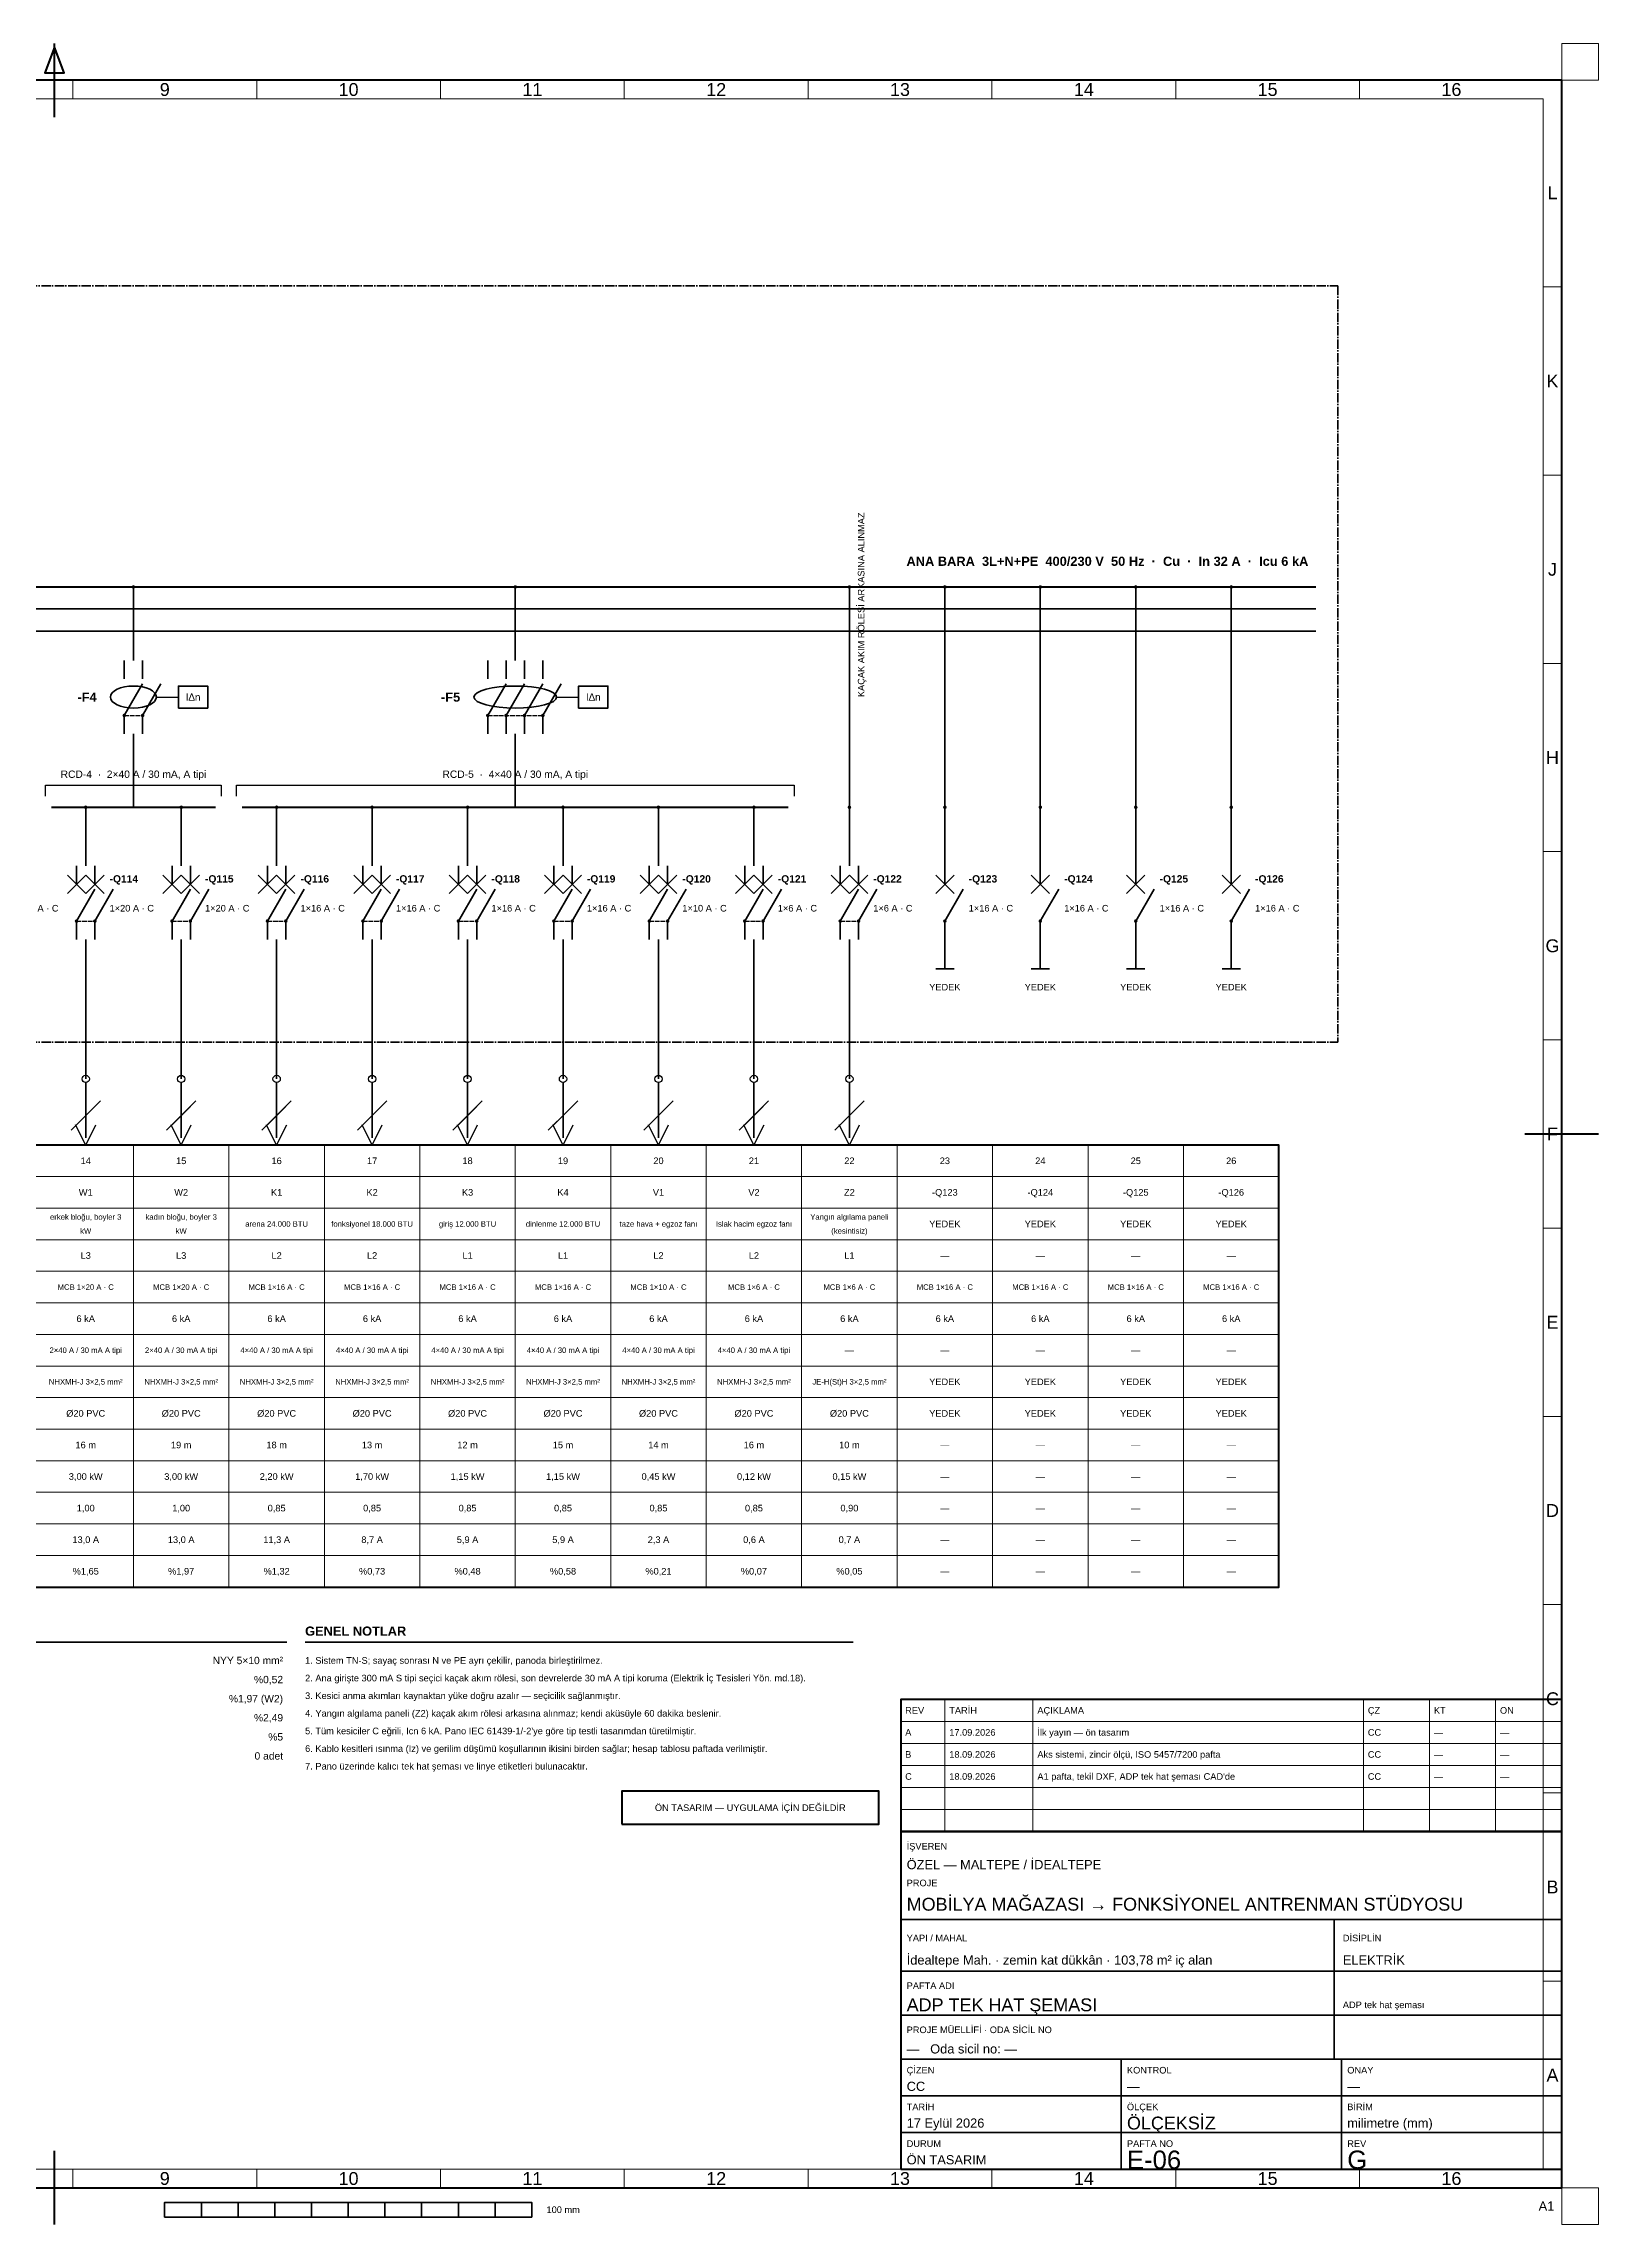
# Paper-space layout 'E-06 ADP TEK HAT ŞEMASI' of a CAD drawing. Header units: millimetres. Extents: x 0 to 841, y 0 to 594.
# Drawn here: x 418 to 841, y 0 to 594 of the extents above; entities that cross this region are included whole.
import ezdxf
from ezdxf.enums import TextEntityAlignment as Align

# ---------------------------------------------------------------- set-up
doc = ezdxf.new("R2010")
doc.units = ezdxf.units.MM
doc.linetypes.add('DASHDOT', pattern=[3.556, 2.54, -0.508, 0, -0.508])
doc.linetypes.add('DASHED', pattern=[1.524, 1.27, -0.254])
for name, color, linetype, lineweight in [('E-TEKHAT-BARA', 7, 'Continuous', 70), ('E-TEKHAT-GRUP', 8, 'Continuous', 25), ('E-TEKHAT-SEMBOL', 7, 'Continuous', 35), ('E-TEKHAT-SINIR', 8, 'DASHDOT', 35), ('E-TEKHAT-TABLO', 7, 'Continuous', 18), ('E-TEKHAT-TEL', 7, 'Continuous', 35), ('E-TEKHAT-YAZI', 7, 'Continuous', 18), ('G-ANTET', 7, 'Continuous', 25), ('G-CERCEVE', 7, 'Continuous', 70), ('G-PAFTA-ZON', 8, 'Continuous', 13)]:
    doc.layers.add(name, color=color, linetype=linetype, lineweight=lineweight)
doc.styles.add('GYM', font='arial.ttf')
doc.styles.add('GYM-B', font='arialbd.ttf')

psp = doc.layouts.new('E-06 ADP TEK HAT ŞEMASI')

# ---------------------------------------------------------------- hatches: boundary and pattern name
at = {"layer": 'E-TEKHAT-BARA'}
h = psp.add_hatch(color=7, dxfattribs=at)
edge = h.paths.add_edge_path()
edge.add_arc((442, 446), 0.5, 0, 360)
h = psp.add_hatch(color=7, dxfattribs=at)
edge = h.paths.add_edge_path()
edge.add_arc((546, 446), 0.5, 0, 360)
h = psp.add_hatch(color=7, dxfattribs=at)
edge = h.paths.add_edge_path()
edge.add_arc((637, 446), 0.5, 0, 360)
h = psp.add_hatch(color=7, dxfattribs=at)
edge = h.paths.add_edge_path()
edge.add_arc((663, 446), 0.5, 0, 360)
h = psp.add_hatch(color=7, dxfattribs=at)
edge = h.paths.add_edge_path()
edge.add_arc((689, 446), 0.5, 0, 360)
h = psp.add_hatch(color=7, dxfattribs=at)
edge = h.paths.add_edge_path()
edge.add_arc((715, 446), 0.5, 0, 360)
h = psp.add_hatch(color=7, dxfattribs=at)
edge = h.paths.add_edge_path()
edge.add_arc((741, 446), 0.5, 0, 360)
h = psp.add_hatch(color=7, dxfattribs=at)
edge = h.paths.add_edge_path()
edge.add_arc((429, 386), 0.5, 0, 360)
h = psp.add_hatch(color=7, dxfattribs=at)
edge = h.paths.add_edge_path()
edge.add_arc((455, 386), 0.5, 0, 360)
h = psp.add_hatch(color=7, dxfattribs=at)
edge = h.paths.add_edge_path()
edge.add_arc((481, 386), 0.5, 0, 360)
h = psp.add_hatch(color=7, dxfattribs=at)
edge = h.paths.add_edge_path()
edge.add_arc((507, 386), 0.5, 0, 360)
h = psp.add_hatch(color=7, dxfattribs=at)
edge = h.paths.add_edge_path()
edge.add_arc((533, 386), 0.5, 0, 360)
h = psp.add_hatch(color=7, dxfattribs=at)
edge = h.paths.add_edge_path()
edge.add_arc((559, 386), 0.5, 0, 360)
h = psp.add_hatch(color=7, dxfattribs=at)
edge = h.paths.add_edge_path()
edge.add_arc((585, 386), 0.5, 0, 360)
h = psp.add_hatch(color=7, dxfattribs=at)
edge = h.paths.add_edge_path()
edge.add_arc((611, 386), 0.5, 0, 360)
h = psp.add_hatch(color=7, dxfattribs=at)
edge = h.paths.add_edge_path()
edge.add_arc((637, 386), 0.5, 0, 360)
h = psp.add_hatch(color=7, dxfattribs=at)
edge = h.paths.add_edge_path()
edge.add_arc((663, 386), 0.5, 0, 360)
h = psp.add_hatch(color=7, dxfattribs=at)
edge = h.paths.add_edge_path()
edge.add_arc((689, 386), 0.5, 0, 360)
h = psp.add_hatch(color=7, dxfattribs=at)
edge = h.paths.add_edge_path()
edge.add_arc((715, 386), 0.5, 0, 360)
h = psp.add_hatch(color=7, dxfattribs=at)
edge = h.paths.add_edge_path()
edge.add_arc((741, 386), 0.5, 0, 360)
at = {"layer": 'E-TEKHAT-SEMBOL'}
h = psp.add_hatch(color=7, dxfattribs=at)
edge = h.paths.add_edge_path()
edge.add_arc((439.5, 411), 0.5, 0, 360)
h = psp.add_hatch(color=7, dxfattribs=at)
edge = h.paths.add_edge_path()
edge.add_arc((444.5, 411), 0.5, 0, 360)
h = psp.add_hatch(color=7, dxfattribs=at)
edge = h.paths.add_edge_path()
edge.add_arc((538.5, 411), 0.5, 0, 360)
h = psp.add_hatch(color=7, dxfattribs=at)
edge = h.paths.add_edge_path()
edge.add_arc((543.5, 411), 0.5, 0, 360)
h = psp.add_hatch(color=7, dxfattribs=at)
edge = h.paths.add_edge_path()
edge.add_arc((548.5, 411), 0.5, 0, 360)
h = psp.add_hatch(color=7, dxfattribs=at)
edge = h.paths.add_edge_path()
edge.add_arc((553.5, 411), 0.5, 0, 360)
h = psp.add_hatch(color=7, dxfattribs=at)
edge = h.paths.add_edge_path()
edge.add_arc((426.5, 355), 0.5, 0, 360)
h = psp.add_hatch(color=7, dxfattribs=at)
edge = h.paths.add_edge_path()
edge.add_arc((431.5, 355), 0.5, 0, 360)
h = psp.add_hatch(color=7, dxfattribs=at)
edge = h.paths.add_edge_path()
edge.add_arc((452.5, 355), 0.5, 0, 360)
h = psp.add_hatch(color=7, dxfattribs=at)
edge = h.paths.add_edge_path()
edge.add_arc((457.5, 355), 0.5, 0, 360)
h = psp.add_hatch(color=7, dxfattribs=at)
edge = h.paths.add_edge_path()
edge.add_arc((478.5, 355), 0.5, 0, 360)
h = psp.add_hatch(color=7, dxfattribs=at)
edge = h.paths.add_edge_path()
edge.add_arc((483.5, 355), 0.5, 0, 360)
h = psp.add_hatch(color=7, dxfattribs=at)
edge = h.paths.add_edge_path()
edge.add_arc((504.5, 355), 0.5, 0, 360)
h = psp.add_hatch(color=7, dxfattribs=at)
edge = h.paths.add_edge_path()
edge.add_arc((509.5, 355), 0.5, 0, 360)
h = psp.add_hatch(color=7, dxfattribs=at)
edge = h.paths.add_edge_path()
edge.add_arc((530.5, 355), 0.5, 0, 360)
h = psp.add_hatch(color=7, dxfattribs=at)
edge = h.paths.add_edge_path()
edge.add_arc((535.5, 355), 0.5, 0, 360)
h = psp.add_hatch(color=7, dxfattribs=at)
edge = h.paths.add_edge_path()
edge.add_arc((556.5, 355), 0.5, 0, 360)
h = psp.add_hatch(color=7, dxfattribs=at)
edge = h.paths.add_edge_path()
edge.add_arc((561.5, 355), 0.5, 0, 360)
h = psp.add_hatch(color=7, dxfattribs=at)
edge = h.paths.add_edge_path()
edge.add_arc((582.5, 355), 0.5, 0, 360)
h = psp.add_hatch(color=7, dxfattribs=at)
edge = h.paths.add_edge_path()
edge.add_arc((587.5, 355), 0.5, 0, 360)
h = psp.add_hatch(color=7, dxfattribs=at)
edge = h.paths.add_edge_path()
edge.add_arc((608.5, 355), 0.5, 0, 360)
h = psp.add_hatch(color=7, dxfattribs=at)
edge = h.paths.add_edge_path()
edge.add_arc((613.5, 355), 0.5, 0, 360)
h = psp.add_hatch(color=7, dxfattribs=at)
edge = h.paths.add_edge_path()
edge.add_arc((634.5, 355), 0.5, 0, 360)
h = psp.add_hatch(color=7, dxfattribs=at)
edge = h.paths.add_edge_path()
edge.add_arc((639.5, 355), 0.5, 0, 360)
h = psp.add_hatch(color=7, dxfattribs=at)
edge = h.paths.add_edge_path()
edge.add_arc((663, 355), 0.5, 0, 360)
h = psp.add_hatch(color=7, dxfattribs=at)
edge = h.paths.add_edge_path()
edge.add_arc((689, 355), 0.5, 0, 360)
h = psp.add_hatch(color=7, dxfattribs=at)
edge = h.paths.add_edge_path()
edge.add_arc((715, 355), 0.5, 0, 360)
h = psp.add_hatch(color=7, dxfattribs=at)
edge = h.paths.add_edge_path()
edge.add_arc((741, 355), 0.5, 0, 360)

# ---------------------------------------------------------------- linework, layer by layer
at = {"layer": 'E-TEKHAT-BARA', "lineweight": 70}
psp.add_lwpolyline([(60, 446), (764, 446)], dxfattribs=at)
at = {"layer": 'E-TEKHAT-BARA', "lineweight": 35}
for points in [[(60, 440), (764, 440)], [(60, 434), (764, 434)]]:
    psp.add_lwpolyline(points, dxfattribs=at)
at = {"layer": 'E-TEKHAT-BARA', "lineweight": 50}
for points in [[(419.64, 386), (464.36, 386)], [(471.64, 386), (620.36, 386)]]:
    psp.add_lwpolyline(points, dxfattribs=at)
at = {"layer": 'E-TEKHAT-GRUP', "lineweight": 25}
for points in [[(418.08, 389), (418.08, 392), (465.92, 392), (465.92, 389)], [(470.08, 389), (470.08, 392), (621.92, 392), (621.92, 389)]]:
    psp.add_lwpolyline(points, dxfattribs=at)
at = {"layer": 'E-TEKHAT-SEMBOL', "lineweight": 35}
for p, q in [((439.5, 421), (439.5, 426)), ((444.5, 421), (444.5, 426)), ((538.5, 421), (538.5, 426)), ((543.5, 421), (543.5, 426)), ((548.5, 421), (548.5, 426)), ((553.5, 421), (553.5, 426)), ((439.5, 411), (444.5, 419.66)), ((444.5, 411), (449.5, 419.66)), ((538.5, 411), (543.5, 419.66)), ((543.5, 411), (548.5, 419.66)), ((548.5, 411), (553.5, 419.66)), ((553.5, 411), (558.5, 419.66)), ((439.5, 406), (439.5, 411)), ((444.5, 406), (444.5, 411)), ((538.5, 406), (538.5, 411)), ((543.5, 406), (543.5, 411)), ((548.5, 406), (548.5, 411)), ((553.5, 406), (553.5, 411)), ((426.5, 365), (426.5, 370)), ((431.5, 365), (431.5, 370)), ((452.5, 365), (452.5, 370)), ((457.5, 365), (457.5, 370)), ((478.5, 365), (478.5, 370)), ((483.5, 365), (483.5, 370)), ((504.5, 365), (504.5, 370)), ((509.5, 365), (509.5, 370)), ((530.5, 365), (530.5, 370)), ((535.5, 365), (535.5, 370)), ((556.5, 365), (556.5, 370)), ((561.5, 365), (561.5, 370)), ((582.5, 365), (582.5, 370)), ((587.5, 365), (587.5, 370)), ((608.5, 365), (608.5, 370)), ((613.5, 365), (613.5, 370)), ((634.5, 365), (634.5, 370)), ((639.5, 365), (639.5, 370)), ((663, 365), (663, 370)), ((689, 365), (689, 370)), ((715, 365), (715, 370)), ((741, 365), (741, 370)), ((424, 362.5), (429, 367.5)), ((424, 367.5), (429, 362.5)), ((426.5, 355), (431.5, 363.66)), ((429, 362.5), (434, 367.5)), ((429, 367.5), (434, 362.5)), ((431.5, 355), (436.5, 363.66)), ((450, 362.5), (455, 367.5)), ((450, 367.5), (455, 362.5)), ((452.5, 355), (457.5, 363.66)), ((455, 362.5), (460, 367.5)), ((455, 367.5), (460, 362.5)), ((457.5, 355), (462.5, 363.66)), ((476, 362.5), (481, 367.5)), ((476, 367.5), (481, 362.5)), ((478.5, 355), (483.5, 363.66)), ((481, 362.5), (486, 367.5)), ((481, 367.5), (486, 362.5)), ((483.5, 355), (488.5, 363.66)), ((502, 362.5), (507, 367.5)), ((502, 367.5), (507, 362.5)), ((504.5, 355), (509.5, 363.66)), ((507, 362.5), (512, 367.5)), ((507, 367.5), (512, 362.5)), ((509.5, 355), (514.5, 363.66)), ((528, 362.5), (533, 367.5)), ((528, 367.5), (533, 362.5)), ((530.5, 355), (535.5, 363.66)), ((533, 362.5), (538, 367.5)), ((533, 367.5), (538, 362.5)), ((535.5, 355), (540.5, 363.66)), ((554, 362.5), (559, 367.5)), ((554, 367.5), (559, 362.5)), ((556.5, 355), (561.5, 363.66)), ((559, 362.5), (564, 367.5)), ((559, 367.5), (564, 362.5)), ((561.5, 355), (566.5, 363.66)), ((580, 362.5), (585, 367.5)), ((580, 367.5), (585, 362.5)), ((582.5, 355), (587.5, 363.66)), ((585, 362.5), (590, 367.5)), ((585, 367.5), (590, 362.5)), ((587.5, 355), (592.5, 363.66)), ((606, 362.5), (611, 367.5)), ((606, 367.5), (611, 362.5)), ((608.5, 355), (613.5, 363.66)), ((611, 362.5), (616, 367.5)), ((611, 367.5), (616, 362.5)), ((613.5, 355), (618.5, 363.66)), ((632, 362.5), (637, 367.5)), ((632, 367.5), (637, 362.5)), ((634.5, 355), (639.5, 363.66)), ((637, 362.5), (642, 367.5)), ((637, 367.5), (642, 362.5)), ((639.5, 355), (644.5, 363.66)), ((660.5, 362.5), (665.5, 367.5)), ((660.5, 367.5), (665.5, 362.5)), ((663, 355), (668, 363.66)), ((686.5, 362.5), (691.5, 367.5)), ((686.5, 367.5), (691.5, 362.5)), ((689, 355), (694, 363.66)), ((712.5, 362.5), (717.5, 367.5)), ((712.5, 367.5), (717.5, 362.5)), ((715, 355), (720, 363.66)), ((738.5, 362.5), (743.5, 367.5)), ((738.5, 367.5), (743.5, 362.5)), ((741, 355), (746, 363.66)), ((426.5, 350), (426.5, 355)), ((431.5, 350), (431.5, 355)), ((452.5, 350), (452.5, 355)), ((457.5, 350), (457.5, 355)), ((478.5, 350), (478.5, 355)), ((483.5, 350), (483.5, 355)), ((504.5, 350), (504.5, 355)), ((509.5, 350), (509.5, 355)), ((530.5, 350), (530.5, 355)), ((535.5, 350), (535.5, 355)), ((556.5, 350), (556.5, 355)), ((561.5, 350), (561.5, 355)), ((582.5, 350), (582.5, 355)), ((587.5, 350), (587.5, 355)), ((608.5, 350), (608.5, 355)), ((613.5, 350), (613.5, 355)), ((634.5, 350), (634.5, 355)), ((639.5, 350), (639.5, 355)), ((663, 350), (663, 355)), ((689, 350), (689, 355)), ((715, 350), (715, 355)), ((741, 350), (741, 355)), ((660.5, 342), (665.5, 342)), ((686.5, 342), (691.5, 342)), ((712.5, 342), (717.5, 342)), ((738.5, 342), (743.5, 342))]:
    psp.add_line(p, q, dxfattribs=at)
at = {"layer": 'E-TEKHAT-SEMBOL', "lineweight": 25}
for p, q in [((448.25, 416), (454.25, 416)), ((557.25, 416), (563.25, 416)), ((425, 298), (430, 303)), ((426.5, 299.5), (431.5, 304.5)), ((428, 301), (433, 306)), ((451, 298), (456, 303)), ((452.5, 299.5), (457.5, 304.5)), ((454, 301), (459, 306)), ((477, 298), (482, 303)), ((478.5, 299.5), (483.5, 304.5)), ((480, 301), (485, 306)), ((503, 298), (508, 303)), ((504.5, 299.5), (509.5, 304.5)), ((506, 301), (511, 306)), ((529, 298), (534, 303)), ((530.5, 299.5), (535.5, 304.5)), ((532, 301), (537, 306)), ((555, 298), (560, 303)), ((556.5, 299.5), (561.5, 304.5)), ((558, 301), (563, 306)), ((581, 298), (586, 303)), ((582.5, 299.5), (587.5, 304.5)), ((584, 301), (589, 306)), ((607, 298), (612, 303)), ((608.5, 299.5), (613.5, 304.5)), ((610, 301), (615, 306)), ((633, 298), (638, 303)), ((634.5, 299.5), (639.5, 304.5)), ((636, 301), (641, 306)), ((429, 294), (426.25, 299.5)), ((429, 294), (431.75, 299.5)), ((455, 294), (452.25, 299.5)), ((455, 294), (457.75, 299.5)), ((481, 294), (478.25, 299.5)), ((481, 294), (483.75, 299.5)), ((507, 294), (504.25, 299.5)), ((507, 294), (509.75, 299.5)), ((533, 294), (530.25, 299.5)), ((533, 294), (535.75, 299.5)), ((559, 294), (556.25, 299.5)), ((559, 294), (561.75, 299.5)), ((585, 294), (582.25, 299.5)), ((585, 294), (587.75, 299.5)), ((611, 294), (608.25, 299.5)), ((611, 294), (613.75, 299.5)), ((637, 294), (634.25, 299.5)), ((637, 294), (639.75, 299.5))]:
    psp.add_line(p, q, dxfattribs=at)
at = {"layer": 'E-TEKHAT-SEMBOL', "lineweight": 35}
for points in [[(454.25, 413), (462.25, 413), (462.25, 419), (454.25, 419)], [(563.25, 413), (571.25, 413), (571.25, 419), (563.25, 419)]]:
    psp.add_lwpolyline(points, close=True, dxfattribs=at)
at = {"layer": 'E-TEKHAT-SEMBOL', "linetype": 'DASHED', "lineweight": 25}
for points in [[(439.5, 411), (444.5, 411)], [(538.5, 411), (553.5, 411)], [(426.5, 355), (431.5, 355)], [(452.5, 355), (457.5, 355)], [(478.5, 355), (483.5, 355)], [(504.5, 355), (509.5, 355)], [(530.5, 355), (535.5, 355)], [(556.5, 355), (561.5, 355)], [(582.5, 355), (587.5, 355)], [(608.5, 355), (613.5, 355)], [(634.5, 355), (639.5, 355)]]:
    psp.add_lwpolyline(points, dxfattribs=at)
at = {"layer": 'E-TEKHAT-SEMBOL', "lineweight": 25}
for centre in [(429, 312), (455, 312), (481, 312), (507, 312), (533, 312), (559, 312), (585, 312), (611, 312), (637, 312)]:
    psp.add_circle(centre, 1, dxfattribs=at)
at = {"layer": 'E-TEKHAT-SEMBOL', "lineweight": 35}
for centre, major_axis, ratio in [((442, 416), (6.25, 0), 0.48), ((546, 416), (11.25, 0), 0.266667)]:
    psp.add_ellipse(centre, major_axis=major_axis, ratio=ratio, dxfattribs=at)
at = {"layer": 'E-TEKHAT-SINIR', "linetype": 'DASHDOT', "lineweight": 35}
for points in [[(44, 322), (44, 528), (770, 528), (770, 322)], [(44, 322), (770, 322)]]:
    psp.add_lwpolyline(points, dxfattribs=at)
at = {"layer": 'E-TEKHAT-TABLO', "lineweight": 50}
psp.add_lwpolyline([(26, 173.6), (754, 173.6), (754, 294), (26, 294)], close=True, dxfattribs=at)
at = {"layer": 'E-TEKHAT-TABLO', "lineweight": 18}
for points in [[(26, 294), (754, 294)], [(442, 173.6), (442, 294)], [(468, 173.6), (468, 294)], [(494, 173.6), (494, 294)], [(520, 173.6), (520, 294)], [(546, 173.6), (546, 294)], [(572, 173.6), (572, 294)], [(598, 173.6), (598, 294)], [(624, 173.6), (624, 294)], [(650, 173.6), (650, 294)], [(676, 173.6), (676, 294)], [(702, 173.6), (702, 294)], [(728, 173.6), (728, 294)], [(26, 285.4), (754, 285.4)], [(26, 276.8), (754, 276.8)], [(26, 268.2), (754, 268.2)], [(26, 259.6), (754, 259.6)], [(26, 251), (754, 251)], [(26, 242.4), (754, 242.4)], [(26, 233.8), (754, 233.8)], [(26, 225.2), (754, 225.2)], [(26, 216.6), (754, 216.6)], [(26, 208), (754, 208)], [(26, 199.4), (754, 199.4)], [(26, 190.8), (754, 190.8)], [(26, 182.2), (754, 182.2)], [(26, 173.6), (754, 173.6)]]:
    psp.add_lwpolyline(points, dxfattribs=at)
at = {"layer": 'E-TEKHAT-TABLO', "lineweight": 35}
for points in [[(334.5, 158.6), (483.75, 158.6)], [(488.75, 158.6), (638, 158.6)]]:
    psp.add_lwpolyline(points, dxfattribs=at)
at = {"layer": 'E-TEKHAT-TEL', "lineweight": 35}
for p, q in [((442, 446), (442, 426)), ((546, 446), (546, 426)), ((637, 446), (637, 386)), ((663, 446), (663, 386)), ((689, 446), (689, 386)), ((715, 446), (715, 386)), ((741, 446), (741, 386)), ((442, 406), (442, 386)), ((546, 406), (546, 386)), ((429, 386), (429, 370)), ((455, 386), (455, 370)), ((481, 386), (481, 370)), ((507, 386), (507, 370)), ((533, 386), (533, 370)), ((559, 386), (559, 370)), ((585, 386), (585, 370)), ((611, 386), (611, 370)), ((637, 386), (637, 370)), ((663, 386), (663, 370)), ((689, 386), (689, 370)), ((715, 386), (715, 370)), ((741, 386), (741, 370)), ((429, 350), (429, 312)), ((455, 350), (455, 312)), ((481, 350), (481, 312)), ((507, 350), (507, 312)), ((533, 350), (533, 312)), ((559, 350), (559, 312)), ((585, 350), (585, 312)), ((611, 350), (611, 312)), ((637, 350), (637, 312)), ((663, 350), (663, 342)), ((689, 350), (689, 342)), ((715, 350), (715, 342)), ((741, 350), (741, 342)), ((429, 311), (429, 296)), ((455, 311), (455, 296)), ((481, 311), (481, 296)), ((507, 311), (507, 296)), ((533, 311), (533, 296)), ((559, 311), (559, 296)), ((585, 311), (585, 296)), ((611, 311), (611, 296)), ((637, 311), (637, 296))]:
    psp.add_line(p, q, dxfattribs=at)
at = {"layer": 'G-ANTET', "lineweight": 18}
for p, q in [((663, 107), (663, 143)), ((687, 107), (687, 143)), ((777, 107), (777, 143)), ((795, 107), (795, 143)), ((813, 107), (813, 143)), ((651, 137), (831, 137)), ((651, 131), (831, 131)), ((651, 125), (831, 125)), ((651, 119), (831, 119)), ((651, 113), (831, 113)), ((651, 107), (831, 107))]:
    psp.add_line(p, q, dxfattribs=at)
at = {"layer": 'G-ANTET', "lineweight": 35}
for p, q in [((651, 83), (831, 83)), ((769, 69), (769, 83)), ((651, 69), (831, 69)), ((769, 45), (769, 69)), ((651, 57), (831, 57)), ((651, 45), (831, 45)), ((711, 15), (711, 45)), ((771, 15), (771, 45)), ((651, 35), (831, 35)), ((651, 25), (831, 25))]:
    psp.add_line(p, q, dxfattribs=at)
at = {"layer": 'G-ANTET', "lineweight": 50}
psp.add_lwpolyline([(651, 107), (831, 107), (831, 143), (651, 143)], close=True, dxfattribs=at)
at = {"layer": 'G-ANTET', "color": 1, "lineweight": 50}
psp.add_lwpolyline([(575, 109), (645, 109), (645, 118), (575, 118)], close=True, dxfattribs=at)
at = {"layer": 'G-ANTET', "lineweight": 100}
psp.add_lwpolyline([(651, 15), (831, 15), (831, 107), (651, 107)], close=True, dxfattribs=at)
at = {"layer": 'G-CERCEVE', "lineweight": 70}
for p, q in [((420.5, 574), (420.5, 594)), ((821, 297), (841, 297)), ((420.5, 0), (420.5, 20))]:
    psp.add_line(p, q, dxfattribs=at)
at = {"layer": 'G-CERCEVE', "lineweight": 35}
for p, q in [((450.5, 2), (450.5, 6)), ((460.5, 2), (460.5, 6)), ((470.5, 2), (470.5, 6)), ((480.5, 2), (480.5, 6)), ((490.5, 2), (490.5, 6)), ((500.5, 2), (500.5, 6)), ((510.5, 2), (510.5, 6)), ((520.5, 2), (520.5, 6)), ((530.5, 2), (530.5, 6)), ((540.5, 2), (540.5, 6)), ((550.5, 2), (550.5, 6))]:
    psp.add_line(p, q, dxfattribs=at)
at = {"layer": 'G-CERCEVE', "lineweight": 13}
for points in [[(831, 584), (841, 584), (841, 594), (831, 594)], [(831, 0), (841, 0), (841, 10), (831, 10)]]:
    psp.add_lwpolyline(points, close=True, dxfattribs=at)
at = {"layer": 'G-CERCEVE', "lineweight": 70}
for points in [[(420.5, 593), (417.9, 586), (423.1, 586)], [(20, 10), (831, 10), (831, 584), (20, 584)]]:
    psp.add_lwpolyline(points, close=True, dxfattribs=at)
at = {"layer": 'G-CERCEVE', "lineweight": 35}
psp.add_lwpolyline([(450.5, 2), (550.5, 2), (550.5, 6), (450.5, 6)], close=True, dxfattribs=at)
at = {"layer": 'G-PAFTA-ZON', "lineweight": 13}
for p, q in [((425.5, 579), (425.5, 584)), ((475.56, 579), (475.56, 584)), ((525.62, 579), (525.62, 584)), ((575.69, 579), (575.69, 584)), ((625.75, 579), (625.75, 584)), ((675.81, 579), (675.81, 584)), ((725.88, 579), (725.88, 584)), ((775.94, 579), (775.94, 584)), ((826, 527.73), (831, 527.73)), ((826, 476.45), (831, 476.45)), ((826, 425.18), (831, 425.18)), ((826, 373.91), (831, 373.91)), ((826, 322.64), (831, 322.64)), ((826, 271.36), (831, 271.36)), ((826, 220.09), (831, 220.09)), ((826, 168.82), (831, 168.82)), ((826, 117.55), (831, 117.55)), ((826, 66.27), (831, 66.27)), ((425.5, 10), (425.5, 15)), ((475.56, 10), (475.56, 15)), ((525.62, 10), (525.62, 15)), ((575.69, 10), (575.69, 15)), ((625.75, 10), (625.75, 15)), ((675.81, 10), (675.81, 15)), ((725.88, 10), (725.88, 15)), ((775.94, 10), (775.94, 15))]:
    psp.add_line(p, q, dxfattribs=at)
psp.add_lwpolyline([(25, 15), (826, 15), (826, 579), (25, 579)], close=True, dxfattribs=at)

# ---------------------------------------------------------------- texts
at = {"layer": 'E-TEKHAT-GRUP', "style": 'GYM'}
for s, p in [('RCD-4  ·  2×40 A / 30 mA, A tipi', (442, 395)), ('RCD-5  ·  4×40 A / 30 mA, A tipi', (546, 395))]:
    psp.add_text(s, height=2, dxfattribs=at).set_placement(p, align=Align.MIDDLE_CENTER)
at = {"layer": 'E-TEKHAT-SEMBOL', "style": 'GYM'}
for p in [(458.25, 416), (567.25, 416)]:
    psp.add_text('I∆n', height=2, dxfattribs=at).set_placement(p, align=Align.MIDDLE_CENTER)
at = {"layer": 'E-TEKHAT-TABLO', "style": 'GYM'}
for s, height, p in [('14', 1.8, (429, 289.7)), ('15', 1.8, (455, 289.7)), ('16', 1.8, (481, 289.7)), ('17', 1.8, (507, 289.7)), ('18', 1.8, (533, 289.7)), ('19', 1.8, (559, 289.7)), ('20', 1.8, (585, 289.7)), ('21', 1.8, (611, 289.7)), ('22', 1.8, (637, 289.7)), ('23', 1.8, (663, 289.7)), ('24', 1.8, (689, 289.7)), ('25', 1.8, (715, 289.7)), ('26', 1.8, (741, 289.7)), ('W1', 1.8, (429, 281.1)), ('W2', 1.8, (455, 281.1)), ('K1', 1.8, (481, 281.1)), ('K2', 1.8, (507, 281.1)), ('K3', 1.8, (533, 281.1)), ('K4', 1.8, (559, 281.1)), ('V1', 1.8, (585, 281.1)), ('V2', 1.8, (611, 281.1)), ('Z2', 1.8, (637, 281.1)), ('-Q123', 1.8, (663, 281.1)), ('-Q124', 1.8, (689, 281.1)), ('-Q125', 1.8, (715, 281.1)), ('-Q126', 1.8, (741, 281.1)), ('erkek bloğu, boyler 3', 1.5, (429, 274.4)), ('kadın bloğu, boyler 3', 1.5, (455, 274.4)), ('arena 24.000 BTU', 1.5, (481, 272.5)), ('fonksiyonel 18.000 BTU', 1.5, (507, 272.5)), ('giriş 12.000 BTU', 1.5, (533, 272.5)), ('dinlenme 12.000 BTU', 1.5, (559, 272.5)), ('taze hava + egzoz fanı', 1.5, (585, 272.5)), ('Islak hacim egzoz fanı', 1.5, (611, 272.5)), ('Yangın algılama paneli', 1.5, (637, 274.4)), ('YEDEK', 1.8, (663, 272.5)), ('YEDEK', 1.8, (689, 272.5)), ('YEDEK', 1.8, (715, 272.5)), ('YEDEK', 1.8, (741, 272.5)), ('kW', 1.5, (429, 270.6)), ('kW', 1.5, (455, 270.6)), ('(kesintisiz)', 1.5, (637, 270.6)), ('L3', 1.8, (429, 263.9)), ('L3', 1.8, (455, 263.9)), ('L2', 1.8, (481, 263.9)), ('L2', 1.8, (507, 263.9)), ('L1', 1.8, (533, 263.9)), ('L1', 1.8, (559, 263.9)), ('L2', 1.8, (585, 263.9)), ('L2', 1.8, (611, 263.9)), ('L1', 1.8, (637, 263.9)), ('—', 1.8, (663, 263.9)), ('—', 1.8, (689, 263.9)), ('—', 1.8, (715, 263.9)), ('—', 1.8, (741, 263.9)), ('MCB 1×20 A · C', 1.5, (429, 255.3)), ('MCB 1×20 A · C', 1.5, (455, 255.3)), ('MCB 1×16 A · C', 1.5, (481, 255.3)), ('MCB 1×16 A · C', 1.5, (507, 255.3)), ('MCB 1×16 A · C', 1.5, (533, 255.3)), ('MCB 1×16 A · C', 1.5, (559, 255.3)), ('MCB 1×10 A · C', 1.5, (585, 255.3)), ('MCB 1×6 A · C', 1.5, (611, 255.3)), ('MCB 1×6 A · C', 1.5, (637, 255.3)), ('MCB 1×16 A · C', 1.5, (663, 255.3)), ('MCB 1×16 A · C', 1.5, (689, 255.3)), ('MCB 1×16 A · C', 1.5, (715, 255.3)), ('MCB 1×16 A · C', 1.5, (741, 255.3)), ('6 kA', 1.8, (429, 246.7)), ('6 kA', 1.8, (455, 246.7)), ('6 kA', 1.8, (481, 246.7)), ('6 kA', 1.8, (507, 246.7)), ('6 kA', 1.8, (533, 246.7)), ('6 kA', 1.8, (559, 246.7)), ('6 kA', 1.8, (585, 246.7)), ('6 kA', 1.8, (611, 246.7)), ('6 kA', 1.8, (637, 246.7)), ('6 kA', 1.8, (663, 246.7)), ('6 kA', 1.8, (689, 246.7)), ('6 kA', 1.8, (715, 246.7)), ('6 kA', 1.8, (741, 246.7)), ('2×40 A / 30 mA A tipi', 1.5, (429, 238.1)), ('2×40 A / 30 mA A tipi', 1.5, (455, 238.1)), ('4×40 A / 30 mA A tipi', 1.5, (481, 238.1)), ('4×40 A / 30 mA A tipi', 1.5, (507, 238.1)), ('4×40 A / 30 mA A tipi', 1.5, (533, 238.1)), ('4×40 A / 30 mA A tipi', 1.5, (559, 238.1)), ('4×40 A / 30 mA A tipi', 1.5, (585, 238.1)), ('4×40 A / 30 mA A tipi', 1.5, (611, 238.1)), ('—', 1.8, (637, 238.1)), ('—', 1.8, (663, 238.1)), ('—', 1.8, (689, 238.1)), ('—', 1.8, (715, 238.1)), ('—', 1.8, (741, 238.1)), ('NHXMH-J 3×2,5 mm²', 1.5, (429, 229.5)), ('NHXMH-J 3×2,5 mm²', 1.5, (455, 229.5)), ('NHXMH-J 3×2,5 mm²', 1.5, (481, 229.5)), ('NHXMH-J 3×2,5 mm²', 1.5, (507, 229.5)), ('NHXMH-J 3×2,5 mm²', 1.5, (533, 229.5)), ('NHXMH-J 3×2,5 mm²', 1.5, (559, 229.5)), ('NHXMH-J 3×2,5 mm²', 1.5, (585, 229.5)), ('NHXMH-J 3×2,5 mm²', 1.5, (611, 229.5)), ('JE-H(St)H 3×2,5 mm²', 1.5, (637, 229.5)), ('YEDEK', 1.8, (663, 229.5)), ('YEDEK', 1.8, (689, 229.5)), ('YEDEK', 1.8, (715, 229.5)), ('YEDEK', 1.8, (741, 229.5)), ('Ø20 PVC', 1.8, (429, 220.9)), ('Ø20 PVC', 1.8, (455, 220.9)), ('Ø20 PVC', 1.8, (481, 220.9)), ('Ø20 PVC', 1.8, (507, 220.9)), ('Ø20 PVC', 1.8, (533, 220.9)), ('Ø20 PVC', 1.8, (559, 220.9)), ('Ø20 PVC', 1.8, (585, 220.9)), ('Ø20 PVC', 1.8, (611, 220.9)), ('Ø20 PVC', 1.8, (637, 220.9)), ('YEDEK', 1.8, (663, 220.9)), ('YEDEK', 1.8, (689, 220.9)), ('YEDEK', 1.8, (715, 220.9)), ('YEDEK', 1.8, (741, 220.9)), ('16 m', 1.8, (429, 212.3)), ('19 m', 1.8, (455, 212.3)), ('18 m', 1.8, (481, 212.3)), ('13 m', 1.8, (507, 212.3)), ('12 m', 1.8, (533, 212.3)), ('15 m', 1.8, (559, 212.3)), ('14 m', 1.8, (585, 212.3)), ('16 m', 1.8, (611, 212.3)), ('10 m', 1.8, (637, 212.3)), ('—', 1.8, (663, 212.3)), ('—', 1.8, (689, 212.3)), ('—', 1.8, (715, 212.3)), ('—', 1.8, (741, 212.3)), ('3,00 kW', 1.8, (429, 203.7)), ('3,00 kW', 1.8, (455, 203.7)), ('2,20 kW', 1.8, (481, 203.7)), ('1,70 kW', 1.8, (507, 203.7)), ('1,15 kW', 1.8, (533, 203.7)), ('1,15 kW', 1.8, (559, 203.7)), ('0,45 kW', 1.8, (585, 203.7)), ('0,12 kW', 1.8, (611, 203.7)), ('0,15 kW', 1.8, (637, 203.7)), ('—', 1.8, (663, 203.7)), ('—', 1.8, (689, 203.7)), ('—', 1.8, (715, 203.7)), ('—', 1.8, (741, 203.7)), ('1,00', 1.8, (429, 195.1)), ('1,00', 1.8, (455, 195.1)), ('0,85', 1.8, (481, 195.1)), ('0,85', 1.8, (507, 195.1)), ('0,85', 1.8, (533, 195.1)), ('0,85', 1.8, (559, 195.1)), ('0,85', 1.8, (585, 195.1)), ('0,85', 1.8, (611, 195.1)), ('0,90', 1.8, (637, 195.1)), ('—', 1.8, (663, 195.1)), ('—', 1.8, (689, 195.1)), ('—', 1.8, (715, 195.1)), ('—', 1.8, (741, 195.1)), ('13,0 A', 1.8, (429, 186.5)), ('13,0 A', 1.8, (455, 186.5)), ('11,3 A', 1.8, (481, 186.5)), ('8,7 A', 1.8, (507, 186.5)), ('5,9 A', 1.8, (533, 186.5)), ('5,9 A', 1.8, (559, 186.5)), ('2,3 A', 1.8, (585, 186.5)), ('0,6 A', 1.8, (611, 186.5)), ('0,7 A', 1.8, (637, 186.5)), ('—', 1.8, (663, 186.5)), ('—', 1.8, (689, 186.5)), ('—', 1.8, (715, 186.5)), ('—', 1.8, (741, 186.5)), ('%1,65', 1.8, (429, 177.9)), ('%1,97', 1.8, (455, 177.9)), ('%1,32', 1.8, (481, 177.9)), ('%0,73', 1.8, (507, 177.9)), ('%0,48', 1.8, (533, 177.9)), ('%0,58', 1.8, (559, 177.9)), ('%0,21', 1.8, (585, 177.9)), ('%0,07', 1.8, (611, 177.9)), ('%0,05', 1.8, (637, 177.9)), ('—', 1.8, (663, 177.9)), ('—', 1.8, (689, 177.9)), ('—', 1.8, (715, 177.9)), ('—', 1.8, (741, 177.9))]:
    psp.add_text(s, height=height, dxfattribs=at).set_placement(p, align=Align.MIDDLE_CENTER)
for s, p in [('NYY 5×10 mm²', (482.75, 153.6)), ('%0,52', (482.75, 148.4)), ('%1,97 (W2)', (482.75, 143.2)), ('%2,49', (482.75, 138)), ('%5', (482.75, 132.8)), ('0 adet', (482.75, 127.6))]:
    psp.add_text(s, height=2, dxfattribs=at).set_placement(p, align=Align.MIDDLE_RIGHT)
for s, p in [('1. Sistem TN-S; sayaç sonrası N ve PE ayrı çekilir, panoda birleştirilmez.', (488.75, 153.6)), ('2. Ana girişte 300 mA S tipi seçici kaçak akım rölesi, son devrelerde 30 mA A tipi koruma (Elektrik İç Tesisleri Yön. md.18).', (488.75, 148.8)), ('3. Kesici anma akımları kaynaktan yüke doğru azalır — seçicilik sağlanmıştır.', (488.75, 144)), ('4. Yangın algılama paneli (Z2) kaçak akım rölesi arkasına alınmaz; kendi aküsüyle 60 dakika beslenir.', (488.75, 139.2)), ("5. Tüm kesiciler C eğrili, Icn 6 kA. Pano IEC 61439-1/-2'ye göre tip testli tasarımdan türetilmiştir.", (488.75, 134.4)), ('6. Kablo kesitleri ısınma (Iz) ve gerilim düşümü koşullarının ikisini birden sağlar; hesap tablosu paftada verilmiştir.', (488.75, 129.6)), ('7. Pano üzerinde kalıcı tek hat şeması ve linye etiketleri bulunacaktır.', (488.75, 124.8))]:
    psp.add_text(s, height=1.8, dxfattribs=at).set_placement(p, align=Align.MIDDLE_LEFT)
at = {"layer": 'E-TEKHAT-YAZI', "style": 'GYM'}
psp.add_text('KAÇAK AKIM RÖLESİ ARKASINA ALINMAZ', height=1.8, rotation=90, dxfattribs=at).set_placement((640.2, 416), align=Align.MIDDLE_LEFT)
at = {"layer": 'E-TEKHAT-YAZI', "style": 'GYM-B'}
for s, p in [('ANA BARA  3L+N+PE  400/230 V  50 Hz  ·  Cu  ·  In 32 A  ·  Icu 6 kA', (762, 453)), ('-F4', (432, 416)), ('-F5', (531, 416))]:
    psp.add_text(s, height=2.5, dxfattribs=at).set_placement(p, align=Align.MIDDLE_RIGHT)
at = {"layer": 'E-TEKHAT-YAZI'}
for s, height, style, p in [('-Q114', 2, 'GYM-B', (435.5, 366.5)), ('-Q115', 2, 'GYM-B', (461.5, 366.5)), ('-Q116', 2, 'GYM-B', (487.5, 366.5)), ('-Q117', 2, 'GYM-B', (513.5, 366.5)), ('-Q118', 2, 'GYM-B', (539.5, 366.5)), ('-Q119', 2, 'GYM-B', (565.5, 366.5)), ('-Q120', 2, 'GYM-B', (591.5, 366.5)), ('-Q121', 2, 'GYM-B', (617.5, 366.5)), ('-Q122', 2, 'GYM-B', (643.5, 366.5)), ('-Q123', 2, 'GYM-B', (669.5, 366.5)), ('-Q124', 2, 'GYM-B', (695.5, 366.5)), ('-Q125', 2, 'GYM-B', (721.5, 366.5)), ('-Q126', 2, 'GYM-B', (747.5, 366.5)), ('1×16 A · C', 1.8, 'GYM', (409.5, 358.5)), ('1×20 A · C', 1.8, 'GYM', (435.5, 358.5)), ('1×20 A · C', 1.8, 'GYM', (461.5, 358.5)), ('1×16 A · C', 1.8, 'GYM', (487.5, 358.5)), ('1×16 A · C', 1.8, 'GYM', (513.5, 358.5)), ('1×16 A · C', 1.8, 'GYM', (539.5, 358.5)), ('1×16 A · C', 1.8, 'GYM', (565.5, 358.5)), ('1×10 A · C', 1.8, 'GYM', (591.5, 358.5)), ('1×6 A · C', 1.8, 'GYM', (617.5, 358.5)), ('1×6 A · C', 1.8, 'GYM', (643.5, 358.5)), ('1×16 A · C', 1.8, 'GYM', (669.5, 358.5)), ('1×16 A · C', 1.8, 'GYM', (695.5, 358.5)), ('1×16 A · C', 1.8, 'GYM', (721.5, 358.5)), ('1×16 A · C', 1.8, 'GYM', (747.5, 358.5)), ('GENEL NOTLAR', 2.5, 'GYM-B', (488.75, 161.6))]:
    psp.add_text(s, height=height, dxfattribs=dict(at, style=style)).set_placement(p, align=Align.MIDDLE_LEFT)
at = {"layer": 'E-TEKHAT-YAZI', "style": 'GYM'}
for p in [(663, 337), (689, 337), (715, 337), (741, 337)]:
    psp.add_text('YEDEK', height=1.8, dxfattribs=at).set_placement(p, align=Align.MIDDLE_CENTER)
at = {"layer": 'G-ANTET', "style": 'GYM'}
for s, height, p in [('REV', 1.8, (652.2, 140)), ('TARİH', 1.8, (664.2, 140)), ('AÇIKLAMA', 1.8, (688.2, 140)), ('ÇZ', 1.8, (778.2, 140)), ('KT', 1.8, (796.2, 140)), ('ON', 1.8, (814.2, 140)), ('A', 1.8, (652.2, 134)), ('17.09.2026', 1.8, (664.2, 134)), ('İlk yayın — ön tasarım', 1.8, (688.2, 134)), ('CC', 1.8, (778.2, 134)), ('—', 1.8, (796.2, 134)), ('—', 1.8, (814.2, 134)), ('B', 1.8, (652.2, 128)), ('18.09.2026', 1.8, (664.2, 128)), ('Aks sistemi, zincir ölçü, ISO 5457/7200 pafta', 1.8, (688.2, 128)), ('CC', 1.8, (778.2, 128)), ('—', 1.8, (796.2, 128)), ('—', 1.8, (814.2, 128)), ('C', 1.8, (652.2, 122)), ('18.09.2026', 1.8, (664.2, 122)), ("A1 pafta, tekil DXF, ADP tek hat şeması CAD'de", 1.8, (688.2, 122)), ('CC', 1.8, (778.2, 122)), ('—', 1.8, (796.2, 122)), ('—', 1.8, (814.2, 122)), ('İŞVEREN', 1.8, (652.6, 103)), ('ÖZEL — MALTEPE / İDEALTEPE', 2.5, (652.6, 98)), ('PROJE', 1.8, (652.6, 93)), ('MOBİLYA MAĞAZASI → FONKSİYONEL ANTRENMAN STÜDYOSU', 3.5, (652.6, 87.2)), ('YAPI / MAHAL', 1.8, (652.6, 78)), ('DİSİPLİN', 1.8, (771.4, 78)), ('İdealtepe Mah. · zemin kat dükkân · 103,78 m² iç alan', 2.5, (652.6, 72)), ('ELEKTRİK', 2.5, (771.4, 72)), ('PAFTA ADI', 1.8, (652.6, 65)), ('ADP TEK HAT ŞEMASI', 3.5, (652.6, 59.8)), ('ADP tek hat şeması', 1.8, (771.4, 59.8)), ('PROJE MÜELLİFİ · ODA SİCİL NO', 1.8, (652.6, 53)), ('—   Oda sicil no: —', 2.5, (652.6, 47.8)), ('ÇİZEN', 1.8, (652.6, 42)), ('KONTROL', 1.8, (712.6, 42)), ('ONAY', 1.8, (772.6, 42)), ('CC', 2.5, (652.6, 37.6)), ('—', 2.5, (712.6, 37.6)), ('—', 2.5, (772.6, 37.6)), ('TARİH', 1.8, (652.6, 32)), ('ÖLÇEK', 1.8, (712.6, 32)), ('ÖLÇEKSİZ', 3.5, (712.6, 27.6)), ('BİRİM', 1.8, (772.6, 32)), ('17 Eylül 2026', 2.5, (652.6, 27.6)), ('milimetre (mm)', 2.5, (772.6, 27.6)), ('ÖN TASARIM', 2.5, (652.6, 17.6)), ('DURUM', 1.8, (652.6, 22)), ('PAFTA NO', 1.8, (712.6, 22)), ('E-06', 5, (712.6, 17.6)), ('REV', 1.8, (772.6, 22)), ('G', 5, (772.6, 17.6))]:
    psp.add_text(s, height=height, dxfattribs=at).set_placement(p, align=Align.MIDDLE_LEFT)
at = {"layer": 'G-ANTET', "color": 1, "style": 'GYM'}
psp.add_text('ÖN TASARIM — UYGULAMA İÇİN DEĞİLDİR', height=1.8, dxfattribs=at).set_placement((610, 113.5), align=Align.MIDDLE_CENTER)
at = {"layer": 'G-CERCEVE', "style": 'GYM'}
psp.add_text('A1', height=2.5, dxfattribs=at).set_placement((829, 5), align=Align.MIDDLE_RIGHT)
psp.add_text('100 mm', height=1.8, dxfattribs=at).set_placement((554.5, 4), align=Align.MIDDLE_LEFT)
at = {"layer": 'G-PAFTA-ZON', "style": 'GYM'}
for s, p in [('9', (450.53, 581.5)), ('10', (500.59, 581.5)), ('11', (550.66, 581.5)), ('12', (600.72, 581.5)), ('13', (650.78, 581.5)), ('14', (700.84, 581.5)), ('15', (750.91, 581.5)), ('16', (800.97, 581.5)), ('L', (828.5, 553.36)), ('K', (828.5, 502.09)), ('J', (828.5, 450.82)), ('H', (828.5, 399.55)), ('G', (828.5, 348.27)), ('F', (828.5, 297)), ('E', (828.5, 245.73)), ('D', (828.5, 194.45)), ('C', (828.5, 143.18)), ('B', (828.5, 91.91)), ('A', (828.5, 40.64)), ('9', (450.53, 12.5)), ('10', (500.59, 12.5)), ('11', (550.66, 12.5)), ('12', (600.72, 12.5)), ('13', (650.78, 12.5)), ('14', (700.84, 12.5)), ('15', (750.91, 12.5)), ('16', (800.97, 12.5))]:
    psp.add_text(s, height=3.5, dxfattribs=at).set_placement(p, align=Align.MIDDLE_CENTER)

doc.saveas('drawing.dxf')
